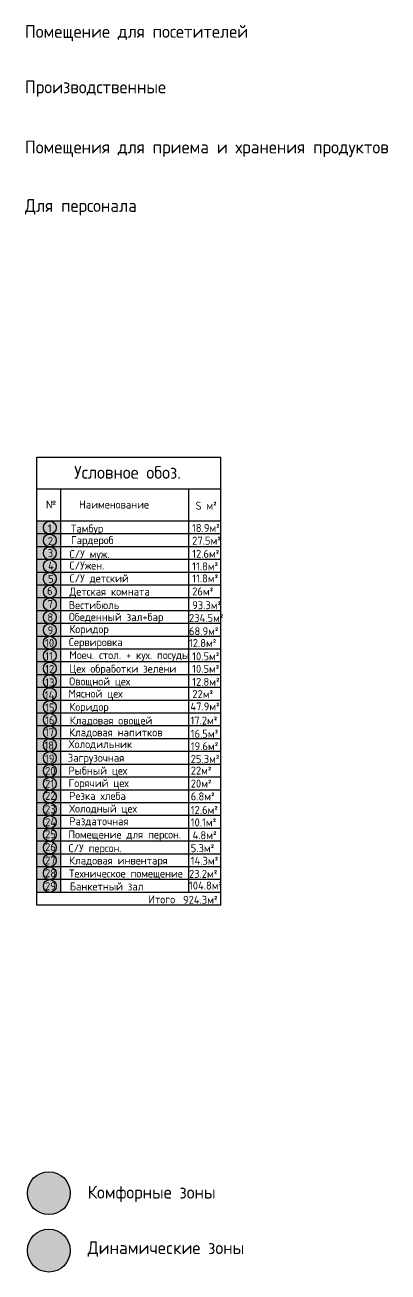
# Model space of a CAD drawing. Header units: millimetres. Extents: x 1 to 862718, y -200795 to 126771.
# Drawn here: x 662968 to 685660, y -34402 to 43522 of the extents above; entities that cross this region are included whole.
import ezdxf

# ---------------------------------------------------------------- set-up
doc = ezdxf.new("R2010")
doc.units = ezdxf.units.MM
doc.header["$MEASUREMENT"] = 0
doc.styles.get("Standard").update_dxf_attribs({"font": 'GOST Common.ttf'})

msp = doc.modelspace()

# ---------------------------------------------------------------- hatches: boundary and pattern name
at = {"true_color": 0xe7edc8}
h = msp.add_hatch(color=254, dxfattribs=at)
h.dxf.hatch_style = 1
h.paths.add_polyline_path([(665219.2, 11718), (665219.2, 12518), (663719.2, 12518), (663719.2, 11718)])
at = {"true_color": 0xb2b592}
h = msp.add_hatch(color=253, dxfattribs=at)
h.dxf.hatch_style = 1
h.paths.add_polyline_path([(663719.2, 11718), (663719.2, 10918), (665219.2, 10918), (665219.2, 11718)])
at = {"true_color": 0x898f9f}
h = msp.add_hatch(color=252, dxfattribs=at)
h.dxf.hatch_style = 1
h.paths.add_polyline_path([(665219.2, 10118), (665219.2, 10918), (663719.2, 10918), (663719.2, 10118)])
at = {"true_color": 0x6d9759}
h = msp.add_hatch(color=75, dxfattribs=at)
h.dxf.hatch_style = 1
h.paths.add_polyline_path([(663719.2, 10118), (663719.2, 9318), (665219.2, 9318), (665219.2, 10118)])
at = {"true_color": 0xb2d7d2}
h = msp.add_hatch(color=9, dxfattribs=at)
h.dxf.hatch_style = 1
h.paths.add_polyline_path([(663719.2, 9318), (663719.2, 8518), (665219.2, 8518), (665219.2, 9318)])
at = {"true_color": 0xeaddd7}
h = msp.add_hatch(color=254, dxfattribs=at)
h.dxf.hatch_style = 1
h.paths.add_polyline_path([(665219.2, 7718), (665219.2, 8518), (663719.2, 8518), (663719.2, 7718)])
at = {"true_color": 0xffdebe}
h = msp.add_hatch(color=254, dxfattribs=at)
h.dxf.hatch_style = 1
h.paths.add_polyline_path([(665219.2, 6918), (665219.2, 7718), (663719.2, 7718), (663719.2, 6918)])
at = {"true_color": 0xe5a57b}
h = msp.add_hatch(color=21, dxfattribs=at)
h.dxf.hatch_style = 1
h.paths.add_polyline_path([(665219.2, 6118), (665219.2, 6918), (663719.2, 6918), (663719.2, 6118)])
at = {"true_color": 0xadddf7}
h = msp.add_hatch(color=141, dxfattribs=at)
h.dxf.hatch_style = 1
h.paths.add_polyline_path([(665219.2, 5318), (665219.2, 6118), (663719.2, 6118), (663719.2, 5318)])
at = {"true_color": 0x9898cc}
h = msp.add_hatch(color=253, dxfattribs=at)
h.dxf.hatch_style = 1
h.paths.add_polyline_path([(665219.2, 4518), (665219.2, 5318), (663719.2, 5318), (663719.2, 4518)])
at = {"true_color": 0xd19cc7}
h = msp.add_hatch(color=9, dxfattribs=at)
h.dxf.hatch_style = 1
h.paths.add_polyline_path([(663719.2, 4518), (663719.2, 3718), (665219.2, 3718), (665219.2, 4518)])
at = {"true_color": 0xf27172}
h = msp.add_hatch(color=11, dxfattribs=at)
h.dxf.hatch_style = 1
h.paths.add_polyline_path([(665219.2, 2918), (665219.2, 3718), (663719.2, 3718), (663719.2, 2918)])
at = {"true_color": 0xf7f281}
h = msp.add_hatch(color=51, dxfattribs=at)
h.dxf.hatch_style = 1
h.paths.add_polyline_path([(665219.2, 2118), (665219.2, 2918), (663719.2, 2918), (663719.2, 2118)])
at = {"true_color": 0xfecc66}
h = msp.add_hatch(color=31, dxfattribs=at)
h.dxf.hatch_style = 1
h.paths.add_polyline_path([(665219.2, 1318), (665219.2, 2118), (663719.2, 2118), (663719.2, 1318)])
at = {"true_color": 0xd7ebd2}
h = msp.add_hatch(color=254, dxfattribs=at)
h.dxf.hatch_style = 1
h.paths.add_polyline_path([(665219.2, 1318), (663719.2, 1318), (663719.2, 518), (665219.2, 518)])
at = {"true_color": 0xc7c8ca}
h = msp.add_hatch(color=9, dxfattribs=at)
h.dxf.hatch_style = 1
h.paths.add_polyline_path([(665219.2, -282), (665219.2, 518), (663719.2, 518), (663719.2, -282)])
at = {"true_color": 0xa3ed78}
h = msp.add_hatch(color=81, dxfattribs=at)
h.dxf.hatch_style = 1
h.paths.add_polyline_path([(665219.2, -1082), (665219.2, -282), (663719.2, -282), (663719.2, -1082)])
at = {"true_color": 0xd0daf0}
h = msp.add_hatch(color=254, dxfattribs=at)
h.dxf.hatch_style = 1
h.paths.add_polyline_path([(665219.2, -1882), (665219.2, -1082), (663719.2, -1082), (663719.2, -1882)])
at = {"true_color": 0x7eedb1}
h = msp.add_hatch(color=111, dxfattribs=at)
h.dxf.hatch_style = 1
h.paths.add_polyline_path([(665219.2, -2682), (665219.2, -1882), (663719.2, -1882), (663719.2, -2682)])
at = {"true_color": 0x939598}
h = msp.add_hatch(color=252, dxfattribs=at)
h.dxf.hatch_style = 1
h.paths.add_polyline_path([(665219.2, -3482), (665219.2, -2682), (663719.2, -2682), (663719.2, -3482)])
at = {"true_color": 0xdcdc65}
h = msp.add_hatch(color=53, dxfattribs=at)
h.dxf.hatch_style = 1
h.paths.add_polyline_path([(665219.2, -4282), (665219.2, -3482), (663719.2, -3482), (663719.2, -4282)])
at = {"true_color": 0xf1d5f1}
h = msp.add_hatch(color=254, dxfattribs=at)
h.dxf.hatch_style = 1
h.paths.add_polyline_path([(665219.2, -4282), (663719.2, -4282), (663719.2, -5082), (665219.2, -5082)])
at = {"true_color": 0x8c84fb}
h = msp.add_hatch(color=171, dxfattribs=at)
h.dxf.hatch_style = 1
h.paths.add_polyline_path([(665219.2, -5882), (665219.2, -5082), (663719.2, -5082), (663719.2, -5882)])
at = {"true_color": 0xadf0d9}
h = msp.add_hatch(color=254, dxfattribs=at)
h.dxf.hatch_style = 1
h.paths.add_polyline_path([(663719.2, -5882), (663719.2, -6682), (665219.2, -6682), (665219.2, -5882)])
at = {"true_color": 0xd2f273}
h = msp.add_hatch(color=61, dxfattribs=at)
h.dxf.hatch_style = 1
h.paths.add_polyline_path([(665219.2, -7482), (665219.2, -6682), (663719.2, -6682), (663719.2, -7482)])
at = {"true_color": 0xb1c6d3}
h = msp.add_hatch(color=9, dxfattribs=at)
h.dxf.hatch_style = 1
h.paths.add_polyline_path([(665219.2, -8282), (665219.2, -7482), (663719.2, -7482), (663719.2, -8282)])
at = {"true_color": 0xafd9aa}
h = msp.add_hatch(color=9, dxfattribs=at)
h.dxf.hatch_style = 1
h.paths.add_polyline_path([(663719.2, -8282), (663719.2, -9082), (665219.2, -9082), (665219.2, -8282)])
at = {"true_color": 0xd2dbc2}
h = msp.add_hatch(color=254, dxfattribs=at)
h.dxf.hatch_style = 1
h.paths.add_polyline_path([(665219.2, -9082), (663719.2, -9082), (663719.2, -9882), (665219.2, -9882)])
at = {"true_color": 0xffc7c9}
h = msp.add_hatch(color=254, dxfattribs=at)
h.dxf.hatch_style = 1
h.paths.add_polyline_path([(665219.2, -9882), (663719.2, -9882), (663719.2, -10682), (665219.2, -10682)])
at = {"true_color": 0x139b48}
h = msp.add_hatch(color=114, dxfattribs=at)
h.dxf.hatch_style = 1
h.paths.add_polyline_path([(665803.2, -29472.5, 1), (663119.8, -29472.5, 1)])
at = {"true_color": 0xcd2027}
h = msp.add_hatch(color=242, dxfattribs=at)
h.dxf.hatch_style = 1
h.paths.add_polyline_path([(663119.8, -33060.5, 1), (665803.2, -33060.5, 1)])

# ---------------------------------------------------------------- linework, layer by layer
at = {"color": 18, "true_color": 0x000000}
for p, q in [((663719.2, -11482), (663719.2, 16518)), ((663719.2, 16518), (675219.2, 16518)), ((675219.2, -11482), (675219.2, 16518)), ((675219.2, 14518), (663719.2, 14518)), ((665219.2, -10682), (665219.2, 14518)), ((673219.2, -10682), (673219.2, 14518)), ((675219.2, 12518), (663719.2, 12518)), ((675219.2, 11718), (663719.2, 11718)), ((675219.2, 10918), (663719.2, 10918)), ((675219.2, 10118), (663719.2, 10118)), ((675219.2, 9318), (663719.2, 9318)), ((675219.2, 8518), (663719.2, 8518)), ((675219.2, 7718), (663719.2, 7718)), ((675219.2, 6918), (663719.2, 6918)), ((675219.2, 6118), (663719.2, 6118)), ((675219.2, 5318), (663719.2, 5318)), ((675219.2, 4518), (663719.2, 4518)), ((675219.2, 3718), (663719.2, 3718)), ((675219.2, 2918), (663719.2, 2918)), ((675219.2, 2118), (663719.2, 2118)), ((675219.2, 1318), (663719.2, 1318)), ((675219.2, 518), (663719.2, 518)), ((675219.2, -282), (663719.2, -282)), ((675219.2, -1082), (663719.2, -1082)), ((675219.2, -1882), (663719.2, -1882)), ((675219.2, -2682), (663719.2, -2682)), ((675219.2, -3482), (663719.2, -3482)), ((675219.2, -4282), (663719.2, -4282)), ((675219.2, -5082), (663719.2, -5082)), ((675219.2, -5882), (663719.2, -5882)), ((675219.2, -6682), (663719.2, -6682)), ((675219.2, -7482), (663719.2, -7482)), ((675219.2, -8282), (663719.2, -8282)), ((675219.2, -9082), (663719.2, -9082)), ((675219.2, -9882), (663719.2, -9882)), ((675219.2, -10682), (663719.2, -10682)), ((675219.2, -11482), (663719.2, -11482))]:
    msp.add_line(p, q, dxfattribs=at)
for centre, radius in [((664520.9, 12117.1), 400), ((664520.9, 11314.1), 400), ((664520.9, 10518.1), 400), ((664520.9, 9718.6), 400), ((664520.9, 8913.6), 400), ((664520.9, 8119.6), 400), ((664520.9, 7319.6), 400), ((664520.9, 6515.1), 400), ((664520.9, 5715.6), 400), ((664520.9, 4920.6), 400), ((664520.9, 4115.1), 400), ((664520.9, 3316.1), 400), ((664520.9, 2517.6), 400), ((664520.9, 1710.1), 400), ((664520.9, 910.1), 400), ((664520.9, 110.1), 400), ((664520.9, -681.4), 400), ((664520.9, -1476.9), 400), ((664520.9, -2277.4), 400), ((664520.9, -3079.9), 400), ((664520.9, -3888.9), 400), ((664520.9, -4691.4), 400), ((664520.9, -5488.4), 400), ((664520.9, -6278.9), 400), ((664520.9, -7078.4), 400), ((664520.9, -7877.4), 400), ((664520.9, -8682.4), 400), ((664520.9, -9482.9), 400), ((664520.9, -10276.9), 400), ((664461.5, -29472.5), 1341.8), ((664461.5, -33060.5), 1341.8)]:
    msp.add_circle(centre, radius, dxfattribs=at)

# ---------------------------------------------------------------- texts
at = {"color": 18, "true_color": 0x000000, "attachment_point": 1}
for s, width, heights, insert, char_height in [('Помещение для посетителей', 14752, [0], (662968, 43517), 800), ('Производственные', 14752, [0], (662968, 40048), 800), ('Помещения для приема и хранения продуктов', 25654.5, [0], (662968, 36293), 800), ('Для персонала', 14752, [0], (662968, 32638.5), 800), ('Условное обоз.', 7380.25, [0], (666048, 15967), 800), ('№', 4793, [0], (664282, 13805.5), 500), ('Наименование', 4793, [0], (666348.8, 13805.5), 500), ('S м²', 1384.5, [0], (673631.2, 13733.5), 500), ('1', 500, [0], (664399.2, 12318.5), 500), ('Тамбур', 4793, [0], (665842.8, 12305), 500), ('18.9м²', 1384.5, [0], (673408.5, 12338.5), 500), ('2', 500, [0], (664399.2, 11529), 500), ('Гардероб', 4793, [0], (665842.8, 11581), 500), ('27.5м²', 1384.5, [0], (673418.8, 11547.5), 500), ('3', 500, [0], (664399.2, 10768), 500), ('С/У муж.', 2841, [0], (665755.8, 10707), 500), ('12.6м²', 1384.5, [0], (673418.8, 10727.5), 500), ('4', 500, [0], (664412.2, 9977), 500), ('С/Ужен.', 500, [0], (665756.2, 9992.5), 500), ('11.8м²', 1384.5, [0], (673418.8, 9942), 500), ('5', 500, [0], (664416.8, 9162), 500), ('С/У детский', 4206, [0], (665755.8, 9195), 500), ('11.8м²', 1384.5, [0], (673418.8, 9188), 500), ('6', 500, [0], (664348.2, 8411), 500), ('Детская комната', 5607, [0], (665748.2, 8365.5), 500), ('26м²', 1384.5, [0], (673418.8, 8374.5), 500), ('7', 500, [0], (664386.2, 7586), 500), ('Вестибюль', 4206, [0], (665704.2, 7521.5), 500), ('93.3м²', 1384.5, [0], (673418.8, 7514), 500), ('8', 500, [0], (664373.2, 6761), 500), ('Обеденный зал+бар', 5952, [0], (665711.8, 6780), 500), ('2{\\fGOST Common|b0|i0|c238|p34;34}.{\\fGOST Common|b0|i0|c238|p34;5}м²', 1384.5, [0], (673219.2, 6716), 500), ('9', 500, [0], (664386.2, 5948.5), 500), ('Коридор', 5134.75, [0], (665751.2, 6022.5), 500), ('68.9м²', 1384.5, [0], (673219.2, 5887.5), 500), ('10', 500, [0], (664225.5, 5161.5), 500), ('Сервировка', 6560.5, [0], (665714, 5208), 500), ('12.8м²', 1384.5, [0], (673219.2, 5149), 500), ('11', 500, [0], (664235.8, 4336.5), 500), ('Моеч. стол. + кух. посуды', 8544, [0], (665741, 4400), 500), ('10.5м²', 1384.5, [0], (673418.8, 4318), 500), ('12', 500, [0], (664235.8, 3531), 500), ('Цех обработки зелени', 7030.5, [0], (665730.5, 3549), 500), ('10.5м²', 1384.5, [0], (673418.8, 3538.5), 500), ('13', 500, [0], (664235.8, 2687), 500), ('Овощной цех', 5243, [0], (665733.5, 2754.5), 500), ('12.8м²', 1384.5, [0], (673418.8, 2726.5), 500), ('14', 500, [0], (664207.2, 1900.5), 500), ('Мясной цех', 4179.5, [0], (665683, 1991), 500), ('22м²', 1384.5, [0], (673432.2, 1960), 500), ('15', 500, [0], (664226.2, 1124), 500), ('Коридор', 5134.75, [0], (665751.2, 1162.5), 500), ('47.9м²', 1384.5, [0], (673306.5, 1186.5), 500), ('16', 500, [0], (664226.2, 332), 500), ('Кладовая овощей', 6019.5, [0], (665766, 310), 500), ('17.2м²', 1384.5, [0], (673310.8, 311), 500), ('17', 500, [0], (664226.2, -422), 500), ('Кладовая напитков', 6626.5, [0], (665726.5, -429.5), 500), ('16.5м²', 1384.5, [0], (673329.2, -515.5), 500), ('18', 500, [0], (664188, -1248.5), 500), ('Холодильник', 1164.433, [500], (665697, -1163.5), 500), ('19.6м²', 1384.5, [0], (673329.2, -1296), 500), ('19', 500, [0], (664226.2, -2066.5), 500), ('Загрузочная', 1164.433, [650], (665650, -2018), 500), ('25.3м²', 1384.5, [0], (673329.2, -2091), 500), ('20', 500, [0], (664226.2, -2842.5), 500), ('Рыбный цех', 4371, [0], (665683, -2821), 500), ('22м²', 1384.5, [0], (673329.2, -2817.5), 500), ('21', 500, [0], (664226.2, -3640.5), 500), ('Горячий цех', 4847.5, [0], (665696.5, -3598), 500), ('20м²', 1384.5, [0], (673329.2, -3628.5), 500), ('22', 500, [0], (664226.2, -4396), 500), ('Резка хлеба', 4625.5, [0], (665730.5, -4401), 500), ('6.8м²', 1384.5, [0], (673329.2, -4431.5), 500), ('23', 500, [0], (664226.2, -5235), 500), ('Холодный цех', 4625.5, [0], (665730.5, -5192.5), 500), ('12.6м²', 1384.5, [0], (673329.2, -5280.5), 500), ('24', 500, [0], (664226.2, -6044.5), 500), ('Раздаточная', 4625.5, [0], (665730.5, -5986), 500), ('10.1м²', 1384.5, [0], (673329.2, -6055), 500), ('25', 500, [0], (664226.2, -6794.5), 500), ('Помещение для персон.', 6948.5, [0], (665679, -6814), 500), ('4.8м²', 1384.5, [0], (673437.5, -6855), 500), ('2{\\fGOST Common|b0|i0|c238|p34;6}', 500, [0], (664226.2, -7603), 500), ('С/У персон{\\fGOST Common|b0|i0|c238|p34;.}', 4237.5, [0], (665690, -7667), 500), ('5.3м²', 1384.5, [0], (673329.2, -7666.5), 500), ('2{\\fGOST Common|b0|i0|c238|p34;7}', 500, [0], (664226.2, -8431), 500), ('Кладовая инвентаря', 6626.5, [0], (665726.5, -8436.5), 500), ('14.3м²', 1384.5, [0], (673329.2, -8452.5), 500), ('28', 500, [0], (664226.2, -9228), 500), ('Техническое помещение', 8337, [0], (665726.5, -9249.5), 500), ('23.2м²', 1384.5, [0], (673219.2, -9271.5), 500), ('29', 500, [0], (664226.2, -10044), 500), ('Банкетный зал', 5134.75, [0], (665770.8, -10056), 500), ('104.8м²', 1384.5, [0], (673219.2, -10004), 500), ('Итого', 2050, [0], (670677, -10865.5), 500), ('924.3м²', 1384.5, [0], (672845.2, -10893.5), 500), ('Комфорные зоны', 14752, [0], (666885.5, -29011.5), 800), ('Динамичеcкие зоны', 14752, [0], (666885.5, -32480.5), 800)]:
    msp.add_mtext_dynamic_manual_height_columns(s, width=width, gutter_width=1, heights=heights, dxfattribs=dict(at, insert=insert, char_height=char_height))

doc.saveas('drawing.dxf')
